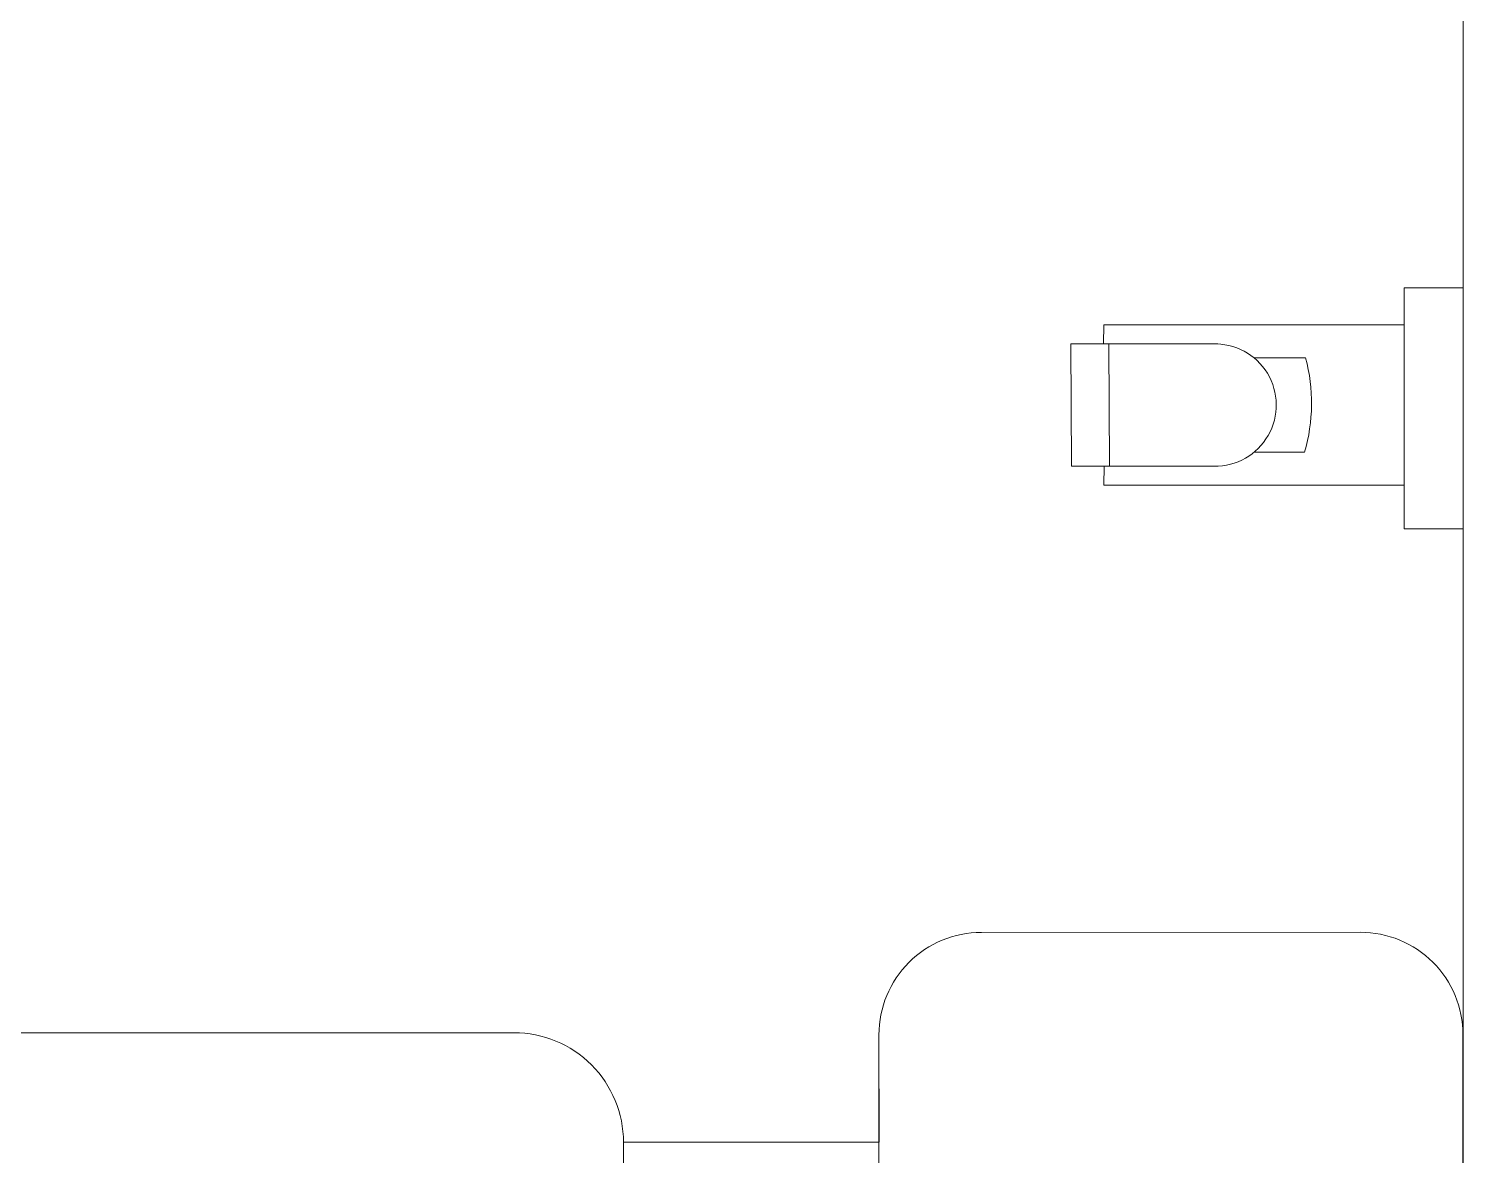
# Model space of a CAD drawing. Header units: millimetres. Extents: x -8913 to 62688, y -13000 to 43000.
# Drawn here: x 50162.3 to 50512.5, y 14700 to 14975 of the extents above; entities that cross this region are included whole.
import ezdxf

# ---------------------------------------------------------------- set-up
doc = ezdxf.new("R2010")
doc.units = ezdxf.units.MM
doc.header["$MEASUREMENT"] = 0
for name, color, linetype, lineweight in [('1735 X DT-5BR-FFP$0$M--PLASTER-0', 8, 'Continuous', 9), ('1735 X DT-5BR-FFP$0$N--SANITARY-1', 9, 'Continuous', 18), ('1735 X DT-5BR-FFP$0$N--SANITARY-2', 9, 'Continuous', 18), ('N--DRAINPOINT', 251, 'Continuous', 18), ('N--SANITARY-1', 9, 'Continuous', 18), ('Z--X-REF', 7, 'Continuous', 0)]:
    doc.layers.add(name, color=color, linetype=linetype, lineweight=lineweight)

# ---------------------------------------------------------------- blocks, each defined once
blk = doc.blocks.new('1735 X DT-5BR-FFP$0$1268XT02$0$wc')
at = {"ltscale": 300}
blk.add_line((-0.15327, 0.25495), (-0.15327, 0.19257), dxfattribs=at)
for points in [[(0.2045, 0.16757), (0.2045, 0.075, -0.414214), (0.1795, 0.05), (-0.1795, 0.05, -0.414214), (-0.2045, 0.075), (-0.2045, 0.16757, -0.414214), (-0.1795, 0.19257), (-0.15327, 0.19257), (-0.15327, 0.25495, -0.414214), (-0.18, 0.28168), (-0.18, 0.65, -0.414214), (-0.1, 0.73), (0.1, 0.73, -0.414214), (0.18, 0.65), (0.18, 0.28168, -0.414214), (0.15327, 0.25495), (0.15327, 0.19257), (0.1795, 0.19257, -0.414214)], [(0.15327, 0.25495), (-0.15327, 0.25495, -0.414214), (-0.18, 0.28168), (-0.18, 0.65, -0.414214), (-0.1, 0.73), (0.1, 0.73, -0.414214), (0.18, 0.65), (0.18, 0.28168, -0.414214)], [(0.2045, 0.075), (0.2045, 0.16757, 0.414214), (0.1795, 0.19257), (-0.1795, 0.19257, 0.414214), (-0.2045, 0.16757), (-0.2045, 0.075, 0.414214), (-0.1795, 0.05), (0.1795, 0.05, 0.414214)]]:
    blk.add_lwpolyline(points, format="xyb", close=True, dxfattribs=at)
blk = doc.blocks.new('1735 X DT-5BR-FFP$0$FIRST FLOOR$0$BIDET HOST')
at = {"ltscale": 3}
for points in [[(-13.56, 27.59), (0, 27.59), (0, -27.59), (-13.56, -27.59)], [(-81.17, 14.77), (-89.86, 14.77), (-89.73, -13.22), (-81.05, -13.22)]]:
    blk.add_lwpolyline(points, close=True, dxfattribs=at)
for points in [[(-82.27, -13.22), (-82.3, -17.57), (-13.56, -17.57), (-13.56, 19.13), (-82.3, 19.13), (-82.39, 14.77)], [(-56.26, 14.77), (-89.86, 14.77)], [(-36.13, 11.59), (-47.94, 11.59)], [(-36.37, -10.03), (-47.94, -10.03)], [(-57.07, -13.22), (-89.73, -13.22)]]:
    blk.add_lwpolyline(points, dxfattribs=at)
for centre, radius, start, end in [((-56.84, 0.78), 14, 269.0742, 92.3728), ((-74.84, 1.21), 40.08, 343.7217, 15.0052)]:
    blk.add_arc(centre, radius, start, end, dxfattribs=at)
blk = doc.blocks.new('1735 X DT-5BR-FFP')
at = {"layer": '1735 X DT-5BR-FFP$0$M--PLASTER-0'}
blk.add_lwpolyline([(12775, 12825), (14725, 12825), (14725, 15775)], dxfattribs=at)
at = {"layer": '1735 X DT-5BR-FFP$0$N--SANITARY-1', "extrusion": (0, 0, -1), "xscale": 1000.000000000004, "yscale": 1000.000000000004, "zscale": -1000.000000000004, "rotation": 269.9935842455109}
blk.add_blockref('1735 X DT-5BR-FFP$0$1268XT02$0$wc', (-14774.98, 14549.94), dxfattribs=at)
at = {"layer": '1735 X DT-5BR-FFP$0$N--SANITARY-2', "extrusion": (0, 0, -1), "xscale": -1.065942779398747, "yscale": 1.065942779398747, "zscale": -1.065942779398747}
blk.add_blockref('1735 X DT-5BR-FFP$0$FIRST FLOOR$0$BIDET HOST', (-14725.05, 14882.3), dxfattribs=at)
blk = doc.blocks.new('FIRST FLOOR$0$BIDET HOST')
at = {"ltscale": 3}
for points in [[(-13.56, 27.59), (0, 27.59), (0, -27.59), (-13.56, -27.59)], [(-81.17, 14.77), (-89.86, 14.77), (-89.73, -13.22), (-81.05, -13.22)]]:
    blk.add_lwpolyline(points, close=True, dxfattribs=at)
for points in [[(-82.27, -13.22), (-82.3, -17.57), (-13.56, -17.57), (-13.56, 19.13), (-82.3, 19.13), (-82.39, 14.77)], [(-56.26, 14.77), (-89.86, 14.77)], [(-36.13, 11.59), (-47.94, 11.59)], [(-36.37, -10.03), (-47.94, -10.03)], [(-57.07, -13.22), (-89.73, -13.22)]]:
    blk.add_lwpolyline(points, dxfattribs=at)
for centre, radius, start, end in [((-56.84, 0.78), 14, 269.0742, 92.3728), ((-74.84, 1.21), 40.08, 343.7217, 15.0052)]:
    blk.add_arc(centre, radius, start, end, dxfattribs=at)
blk = doc.blocks.new('A$C5A397BC0')
at = {"layer": 'N--SANITARY-1', "extrusion": (0, 0, -1), "xscale": -1.065942779398747, "yscale": 1.065942779398747, "zscale": -1.065942779398747}
blk.add_blockref('FIRST FLOOR$0$BIDET HOST', (274.95, 8432.3), dxfattribs=at)

msp = doc.modelspace()

# ---------------------------------------------------------------- block references
at = {"layer": 'Z--X-REF'}
msp.add_blockref('1735 X DT-5BR-FFP', (35787.5, 0), dxfattribs=at)

# ---------------------------------------------------------------- next in the draw order: block references
at = {"layer": 'N--DRAINPOINT'}
msp.add_blockref('A$C5A397BC0', (50787.5, 6450), dxfattribs=at)

doc.saveas('drawing.dxf')
